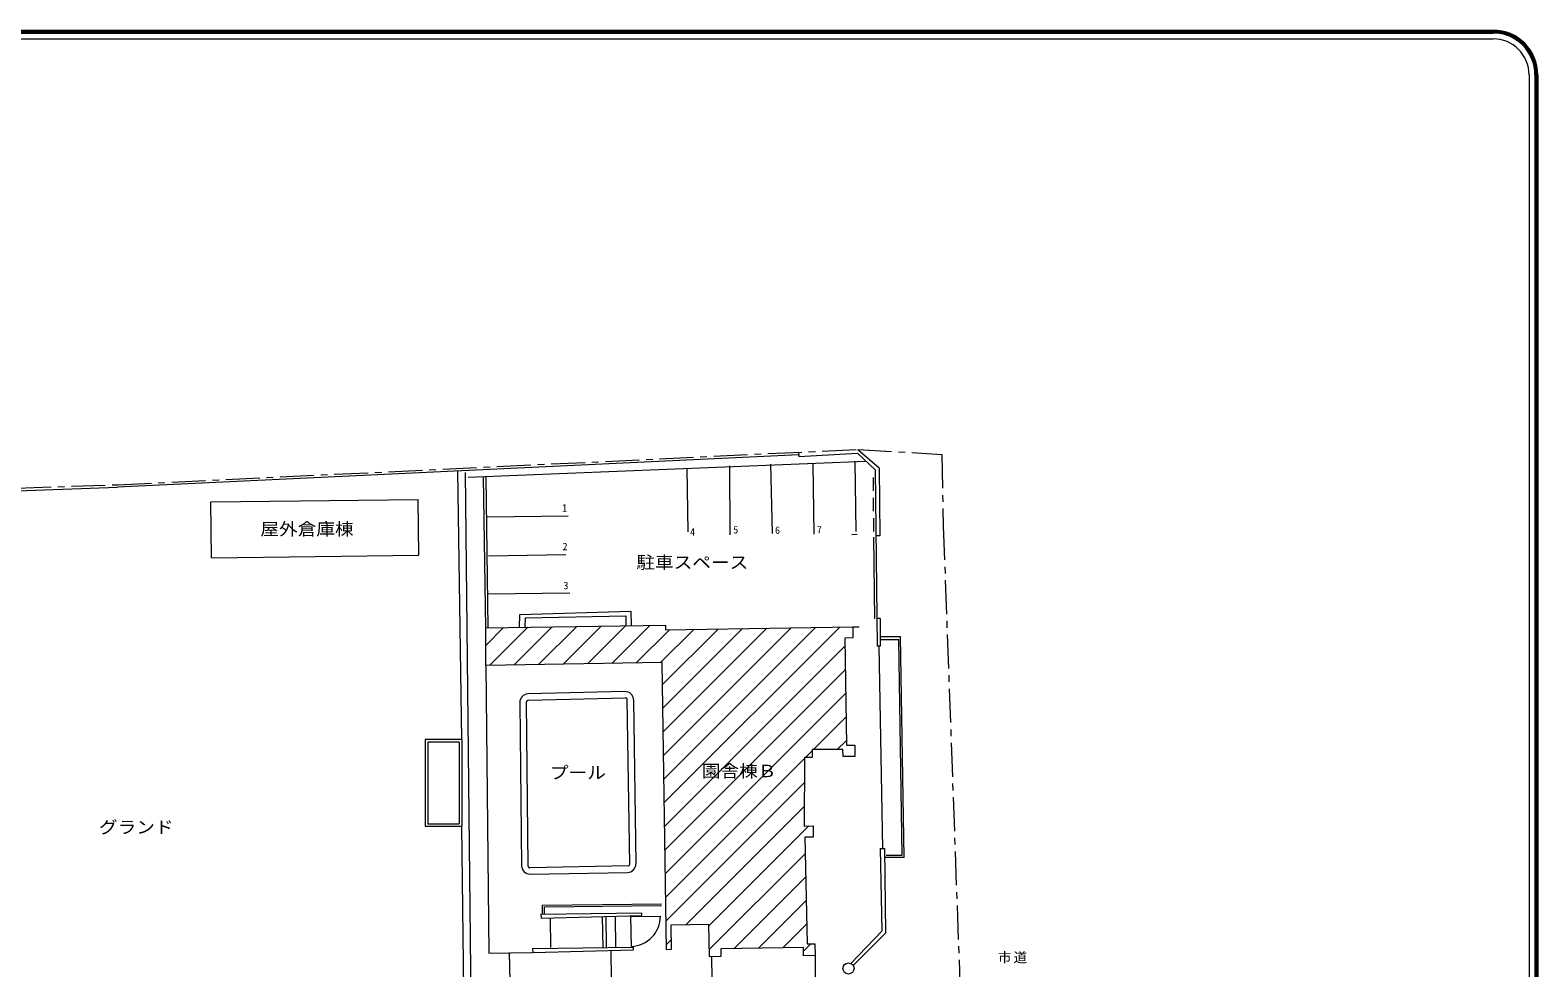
# Model space of a CAD drawing. Units: millimetres, scale not verified. Extents: x -79600 to 2048386, y -55592 to 55461.
# Drawn here: x -9116 to 79785, y 148 to 55461 of the extents above; entities that cross this region are included whole.
import ezdxf
from ezdxf.enums import TextEntityAlignment as Align

# ---------------------------------------------------------------- set-up
doc = ezdxf.new("R2010")
doc.units = ezdxf.units.MM
doc.header["$LTSCALE"] = 400
doc.linetypes.add('CHAIN1', pattern=[8, 5, -1, 1, -1])
doc.linetypes.add('DASHED2', pattern=[3, 2, -1])
doc.layers.add('0-0_0', color=6, linetype='Continuous', lineweight=9)
doc.styles.add('ＭＳ ゴシック', font='')
doc.styles.get('ＭＳ ゴシック').set_extended_font_data('MS Gothic')

msp = doc.modelspace()

# ---------------------------------------------------------------- linework, layer by layer
at = {"layer": '0-0_0', "color": 7}
for p, q in [((-76956.3, 55460.8), (77141.1, 55460.8)), ((-76956.3, 55432.4), (77141.1, 55432.4)), ((-76956.3, 55404), (77141.1, 55404)), ((-76956.3, 55375.6), (77141.1, 55375.6)), ((-76956.3, 55347.2), (77141.1, 55347.2)), ((-76956.3, 55318.8), (77141.1, 55318.8)), ((-76956.3, 55290.4), (77141.1, 55290.4)), ((79614.7, 52816.8), (79614.7, -52947.4)), ((79643.1, 52816.8), (79643.1, -52947.4)), ((79671.5, 52816.8), (79671.5, -52947.4)), ((79699.9, 52816.8), (79699.9, -52947.4)), ((79728.3, 52816.8), (79728.3, -52947.4)), ((79756.7, 52816.8), (79756.7, -52947.4)), ((79785.1, 52816.8), (79785.1, -52947.4))]:
    msp.add_line(p, q, dxfattribs=at)
at = {"layer": '0-0_0', "color": 3}
for p, q in [((-76956.3, 54949.1), (77141.1, 54949.1)), ((79273.4, 52816.8), (79273.4, -52947.4)), ((36198.9, 30564.4), (36208.4, 30316.3)), ((39676.2, 30507.5), (40713.3, 29525.4)), ((40713.3, 29525.4), (40833.3, 19115.1)), ((41008.9, 20747.8), (40814.5, 20747.8)), ((41008.9, 20747.8), (41008.9, 19115.1)), ((41013.3, 19692), (42205.6, 19692)), ((42413.4, 6648.6), (42205.6, 19692)), ((41008.9, 19115.1), (40833.3, 19115.1)), ((41013.3, 19519), (42096.6, 19519)), ((42299.5, 6787.8), (42096.6, 19519)), ((41117.2, 2330.5), (41018.5, 7184.1)), ((42413.4, 6648.6), (41267.8, 6648.6)), ((41362.7, 6787.8), (42299.5, 6787.8)), ((39270.8, 408.5), (41117.2, 2330.5)), ((41321.7, 2190.6), (39407.5, 293.2))]:
    msp.add_line(p, q, dxfattribs=at)
at = {"layer": '0-0_0', "color": 4}
for p, q in [((36204.6, 30415.7), (-3960.6, 28499.7)), ((-9881.2, 28294.5), (-3960.6, 28499.7)), ((40921.1, 19115.1), (41136.5, 7184.1))]:
    msp.add_line(p, q, dxfattribs=at)
at = {"layer": '0-0_0'}
for p, q in [((36208.4, 30316.3), (39676.2, 30507.5)), ((16332.1, 13616.8), (16094.8, 29445.9)), ((16973.6, -9491.1), (16558.2, 29373)), ((40139.5, 30024.5), (16716.7, 29077.4)), ((29600, 29611.4), (29671.4, 25863.4)), ((32170.1, 25685), (32134.4, 29754.2)), ((34650.9, 25774.2), (34561.6, 29861.3)), ((37113.8, 25720.7), (37060.3, 29861.3)), ((39594.6, 25881.3), (39523.2, 30039.8)), ((17744.9, 20198.9), (17617.2, 29113.8)), ((17894.9, 20201.2), (17767.2, 29119.8)), ((1543.8, 27634.2), (13762.1, 27784.3)), ((1584.3, 24334.4), (1543.8, 27634.2)), ((13802.7, 24484.6), (13762.1, 27784.3)), ((17829.1, 26752.9), (22599, 26807.3)), ((39327, 25710.3), (39653.7, 25724.5)), ((40606.4, 25544.8), (40669.8, 20736.7)), ((1584.3, 24334.4), (13802.7, 24484.6)), ((17901.7, 24449.5), (22472, 24540.2)), ((17883.5, 22200.6), (22707.8, 22273.2)), ((19734.5, 20230), (19748.6, 20995.2)), ((19748.6, 20995.2), (26299, 21191.1)), ((20080, 20235.4), (20089.1, 20799.2)), ((20089.1, 20799.2), (26009.7, 20920.5)), ((26009.7, 20920.5), (26009.7, 20328)), ((26299, 21191.1), (26316.9, 20332.8)), ((17744.9, 19159.2), (18801.2, 20215.4)), ((17993.9, 17993.9), (20237.9, 20237.9)), ((19431, 18016.7), (21674.5, 20260.3)), ((20868, 18039.6), (23111.2, 20282.8)), ((22305.1, 18062.5), (24547.8, 20305.2)), ((23742.2, 18085.4), (25984.5, 20327.6)), ((25179.3, 18108.2), (27421.2, 20350.1)), ((26616.4, 18131.1), (28577.2, 20091.9)), ((28053.5, 18154), (30013, 20113.5)), ((28174.2, 16860.5), (31448.7, 20135)), ((28195.1, 15467.2), (32884.5, 20156.6)), ((28215.9, 14073.8), (34320.3, 20178.2)), ((28236.8, 12680.5), (35756.1, 20199.7)), ((28257.7, 11287.1), (37191.9, 20221.3)), ((28278.5, 9893.8), (38627.7, 20242.9)), ((39401.7, 20254.5), (39760.8, 20265.2)), ((28299.4, 8500.4), (38934.7, 19135.7)), ((28320.3, 7107.1), (38954.5, 17741.3)), ((25958, 16441.2), (20239.9, 16303.1)), ((20240.8, 15936.5), (25985.6, 16079.4)), ((28341.2, 5713.7), (38974.2, 16346.8)), ((19752, 15797.5), (19861, 6171.9)), ((20249.1, 6144.9), (20143.3, 15835.4)), ((26239.3, 6259.5), (26088.1, 15981)), ((26470, 15948.1), (26601.3, 6284.1)), ((37064.6, 13023), (38994, 14952.3)), ((14328, 13466.8), (14328, 8652)), ((16182.1, 13466.8), (14328, 13466.8)), ((16182.1, 13466.8), (16182.1, 8652)), ((16332.1, 13616.8), (16332.1, 8502)), ((38479.4, 13023.6), (39013.7, 13557.9)), ((28362, 4320.4), (36542.7, 12501)), ((36597.9, 12556.3), (36992.6, 12950.9)), ((39489.8, 12619.7), (39516.2, 12646.1)), ((28382.9, 2927), (36534.3, 11078.5)), ((29550.3, 2680.3), (36526, 9655.9)), ((14178, 8502), (16332.1, 8502)), ((14328, 8652), (16182.1, 8652)), ((30901.7, 2617.5), (36805, 8520.7)), ((30930.9, 1232.5), (36577.5, 6879)), ((26141.3, 6158), (20351.1, 6046.1)), ((20369.7, 5677.6), (26110.1, 5777.4)), ((32394.8, 1282.1), (36610.6, 5497.9)), ((33829.6, 1302.6), (36643.7, 4116.8)), ((21547.3, 3087.7), (21564.3, 1343.1)), ((24619.3, 3181.3), (24644.9, 1326.1)), ((24823.6, 3181.3), (24840.6, 1360.2)), ((25385.2, 3181.3), (25393.7, 1334.6)), ((26278.8, 3215.3), (26321.2, 1375)), ((26279.5, 3184), (28046.8, 3200.8)), ((35264.3, 1323.2), (36676.8, 2735.7)), ((28403.8, 1533.7), (28675.3, 1805.2)), ((19128.9, 1044.8), (19162.3, -665.3)), ((25114.4, 1178.4), (25141.2, -565.1)), ((36487.7, 1132.4), (36924.1, 1568.8)), ((31052.6, 807.5), (31074.9, -470.8)), ((37166.1, 867.1), (37166.1, -559.6))]:
    msp.add_line(p, q, dxfattribs=at)
at = {"layer": '0-0_0', "linetype": 'DASHED2'}
msp.add_line((40583.7, 29081.7), (40615.6, 25629.2), dxfattribs=at)
at = {"layer": '0-0_0', "linetype": 'CHAIN1'}
msp.add_lwpolyline([(-32415.4, 29331.8), (-21658, 28791.6), (-9881.6, 28444.6), (-3966.8, 28649.5), (39684.7, 30731.9), (44632.6, 30437.4), (44728, 26205.8), (45903.1, -6228), (46607.3, -24468.8), (47462.9, -36782.4), (43272.6, -36885.1), (-33575.3, -36088), (-32677.5, 17572.2)], close=True, dxfattribs=at)
at = {"layer": '0-0_0', "color": 3}
for points in [[(39684.7, 30731.9), (40941.2, 29651.1), (40980.5, 25636.2), (40760.5, 25636.2)], [(41018.5, 7184.1), (41254.5, 7184.1), (41321.7, 2190.6)], [(21003.3, 3313.4), (26934.1, 3396.1), (26934.1, 3254.4)], [(21003.3, 3313.4), (21015.1, 3077.1), (26957.8, 3230.7)], [(20503.9, 1293.9), (26434.8, 1376.6), (26434.8, 1234.8)], [(20503.9, 1293.9), (20515.7, 1057.6), (26458.4, 1211.2)]]:
    msp.add_lwpolyline(points, dxfattribs=at)
at = {"layer": '0-0_0', "color": 7}
msp.add_lwpolyline([(39401.7, 20254.5), (39396, 19610.7), (38928.3, 19590.5), (39017.6, 13282.9), (39504.2, 13280.4), (39516.6, 12620.1), (38813.9, 12608.5), (38797.7, 13023.7), (36992.8, 13023), (36991.6, 12551.6), (36543, 12557), (36519.3, 8511.4), (37055, 8528.9), (37060.8, 7859.3), (36554.2, 7847.6), (36704.8, 1570.6), (37161, 1566.8), (37166.1, 867.1), (36491.4, 860.6), (36484.9, 1340.7), (31615, 1270.9), (31615, 820.9), (30940, 804.8), (30899.8, 2709.4), (28665.7, 2661.2), (28681.8, 1222.7), (28408.5, 1214.7), (28154.8, 18155.6), (17744.9, 17989.9), (17744.9, 20198.9), (28348.1, 20364.6), (28348.1, 20088.5)], close=True, dxfattribs=at)
at = {"layer": '0-0_0'}
for points in [[(17744.9, 17989.9), (17939.3, 1018.5), (20515.7, 1057.6)], [(16332.1, 13616.8), (14178, 13616.8), (14178, 8502)], [(-8285.9, -5113.4), (-8285.9, -9488.4), (16550, -9235.3), (16332.1, 8502)], [(21103.5, 3318.2), (21097.6, 3837.5), (28118.2, 3916.7)], [(21222.2, 3324.6), (21214.6, 3743.6), (28120.1, 3825.6)]]:
    msp.add_lwpolyline(points, dxfattribs=at)
at = {"layer": '0-0_0', "color": 3}
msp.add_circle((39136.3, 110.5), 327, dxfattribs=at)
at = {"layer": '0-0_0', "color": 7}
for radius in [2644, 2615.6, 2587.2, 2558.8, 2530.4, 2502, 2473.6]:
    msp.add_arc((77141.1, 52816.8), radius, 360, 90, dxfattribs=at)
at = {"layer": '0-0_0', "color": 3}
msp.add_arc((77141.1, 52816.8), 2132.3, 360, 90, dxfattribs=at)
at = {"layer": '0-0_0'}
for centre, radius, start, end in [((20252, 15803.2), 500, 91.38369, 180.64869), ((25970.1, 15941.3), 500, 0.77842, 91.38369), ((25988.1, 15979.4), 100, 0.89142, 91.42497), ((20243.3, 15836.5), 100, 91.42497, 180.6257), ((26101.4, 6277.4), 500, 270.99635, 0.77842), ((26139.3, 6258), 100, 271.10738, 0.89142), ((20361, 6177.5), 500, 180.64869, 270.99635), ((20349.1, 6146), 100, 180.6257, 271.10738), ((26279.5, 3184), 1767.4, 271.31995, 0.54307)]:
    msp.add_arc(centre, radius, start, end, dxfattribs=at)

# ---------------------------------------------------------------- texts
at = {"layer": '0-0_0', "color": 4, "style": 'ＭＳ ゴシック'}
for s, p in [('1', (22246.9, 26925.4)), ('4', (29796.4, 25506.5)), ('5', (32339.6, 25640.4)), ('6', (34802.6, 25613.6)), ('7', (37265.5, 25640.4)), ('2', (22273.7, 24649.8)), ('3', (22327.2, 22347.5))]:
    msp.add_text(s, height=439.9, dxfattribs=at).set_placement(p, align=Align.BOTTOM_LEFT)
at = {"layer": '0-0_0', "color": 3, "style": 'ＭＳ ゴシック', "width": 1.1}
for s, p in [('屋外倉庫棟', (4459.2, 25446.7)), ('駐車スペース', (26628.1, 23476.5)), ('プール', (21532.7, 11079)), ('園舎棟Ｂ', (30487.1, 11175.1)), ('グランド', (-5059.2, 7858.3))]:
    msp.add_text(s, height=733.1, dxfattribs=at).set_placement(p, align=Align.BOTTOM_LEFT)
at = {"layer": '0-0_0', "color": 3, "insert": (47948, 406.3), "char_height": 586.5, "attachment_point": 7, "style": 'ＭＳ ゴシック'}
msp.add_mtext('\\T1.15;市道', dxfattribs=at)

doc.saveas('drawing.dxf')
